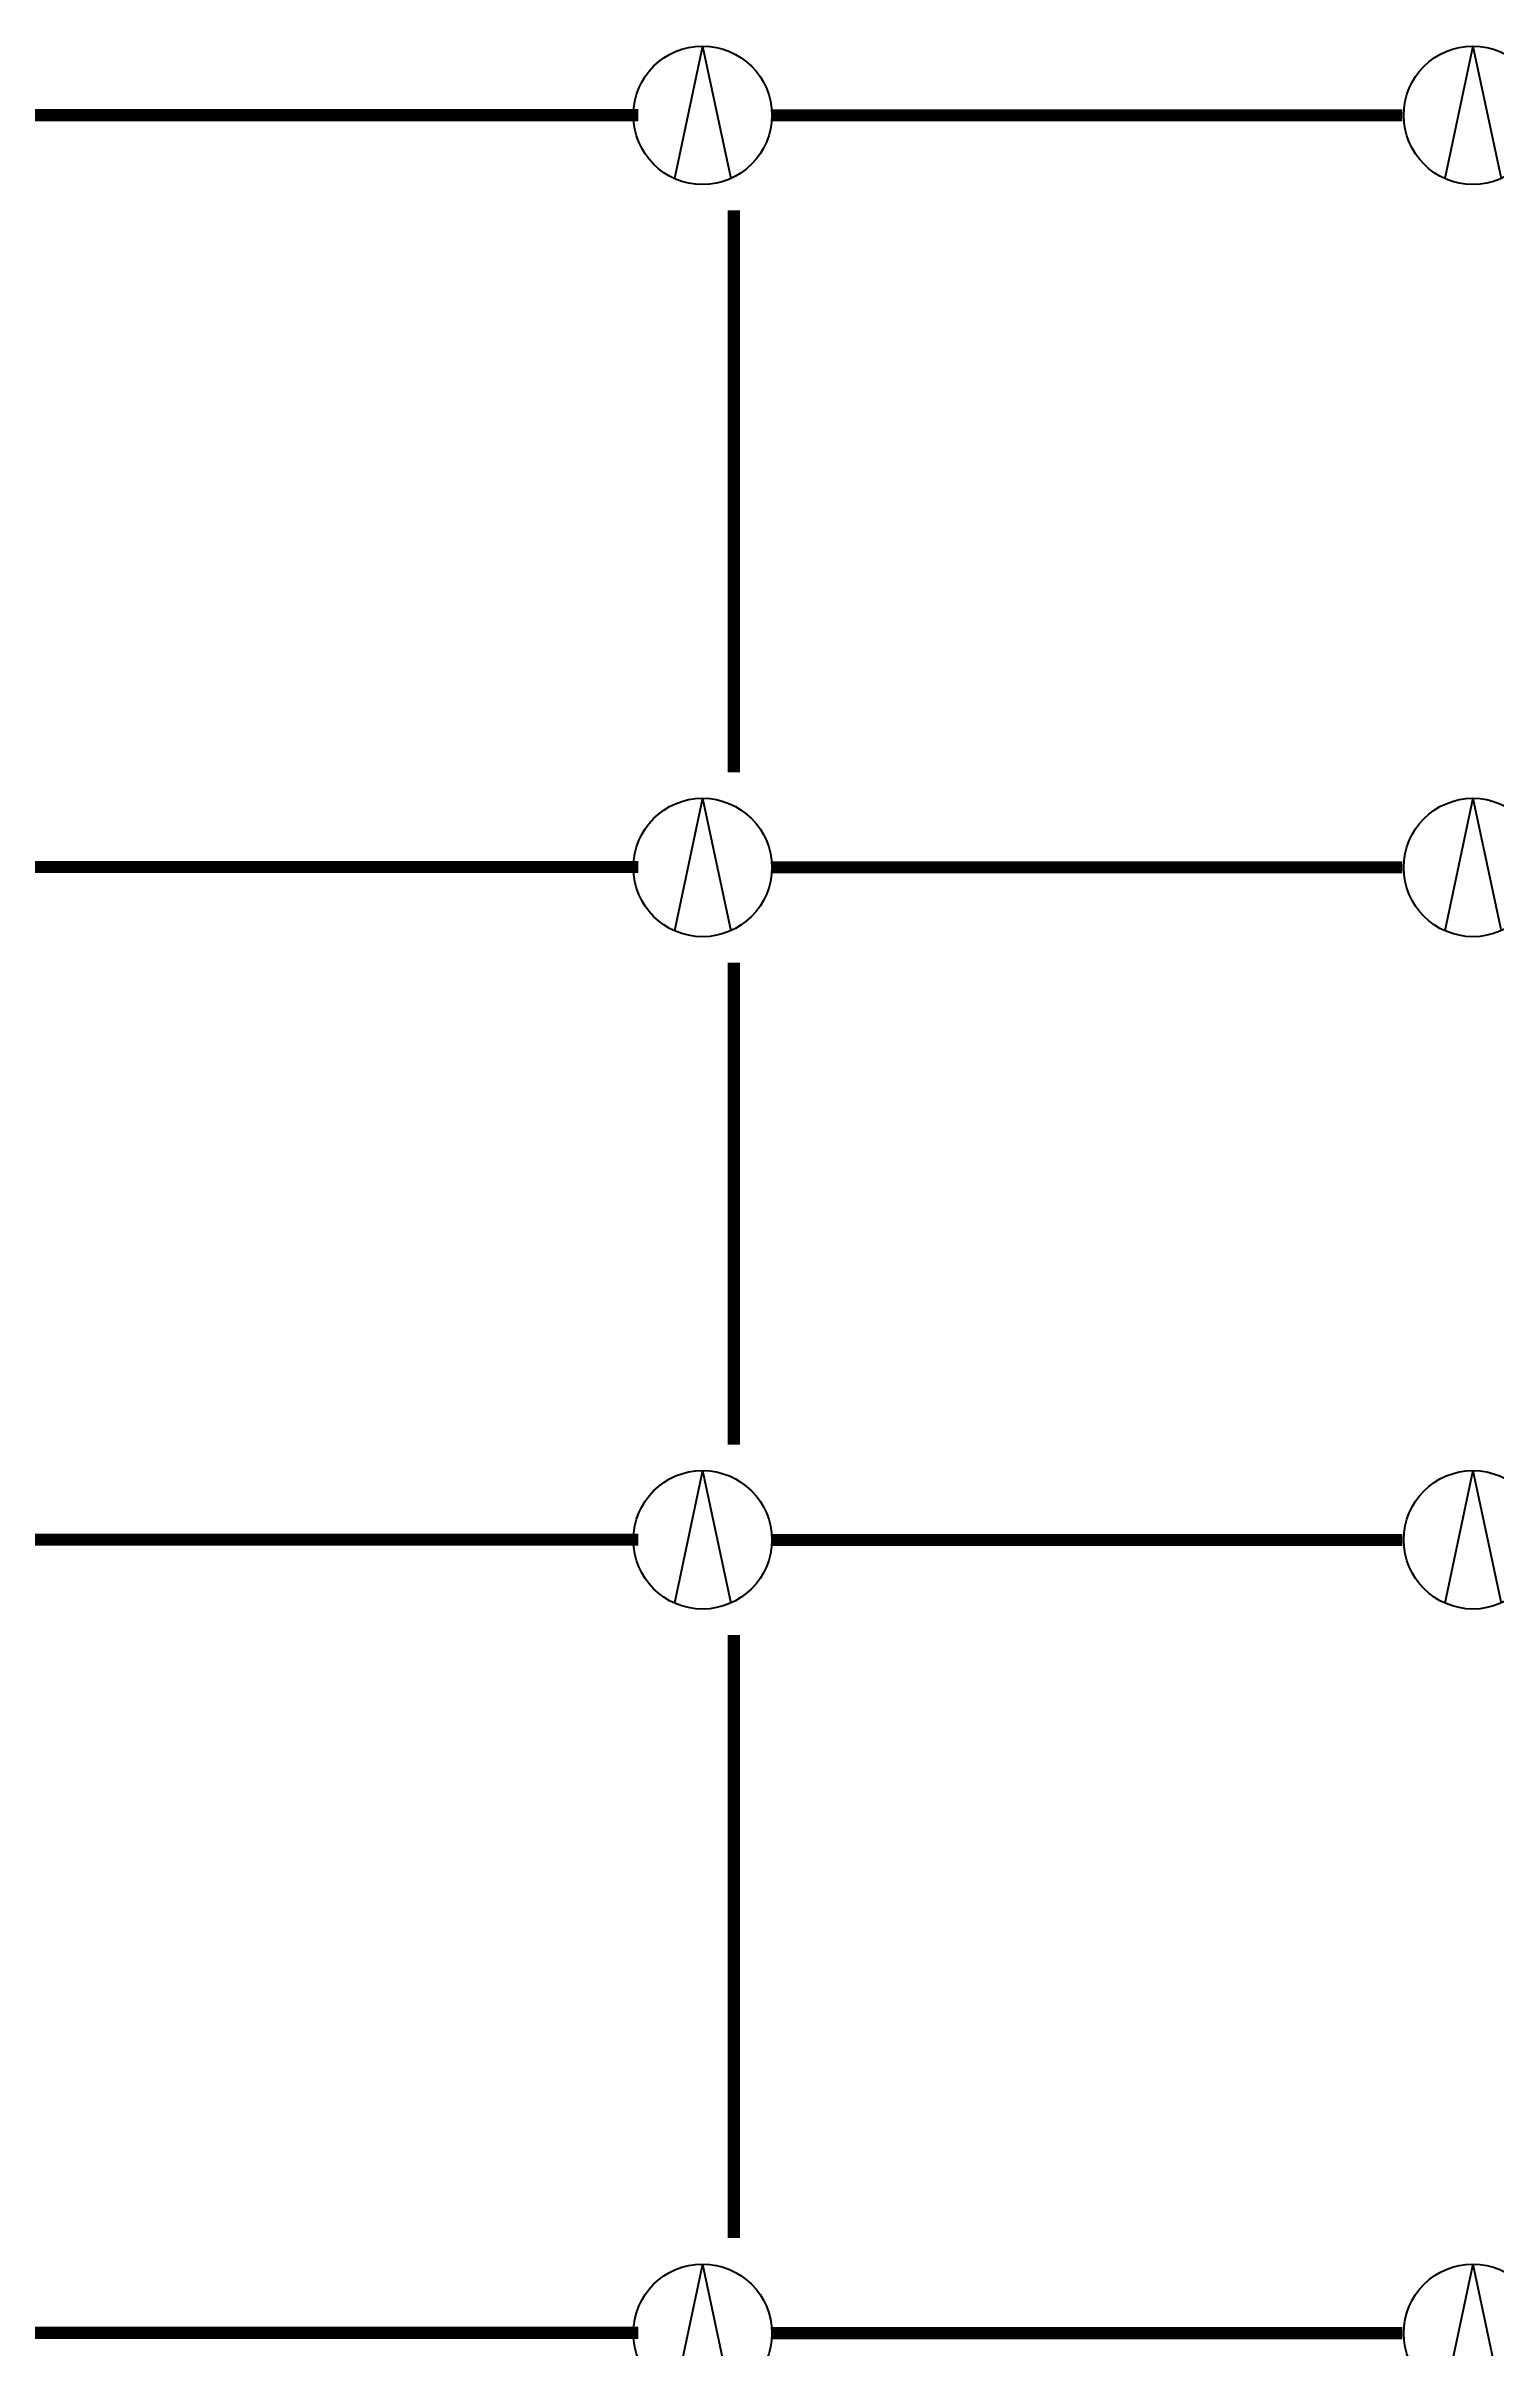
# Model space of a CAD drawing. Extents: x 12152 to 491505, y 111028 to 412681.
# Drawn here: x 80320 to 86589, y 199401 to 209364 of the extents above; entities that cross this region are included whole.
import ezdxf

# ---------------------------------------------------------------- set-up
doc = ezdxf.new("R2010")
doc.units = 0
doc.header["$LTSCALE"] = 1000
doc.header["$MEASUREMENT"] = 0
doc.layers.add('EQUIP-照明', color=3, linetype='Continuous')
doc.layers.add('WIRE-照明', color=1, linetype='Continuous')
doc.styles.add('_TCH_LABEL', font='COMPLEX', dxfattribs={"bigfont": 'GBCBIG'})

# ---------------------------------------------------------------- blocks, each defined once
blk = doc.blocks.new('$equip$00001177')
for q in [(-0.203, -0.457), (0.203, -0.457)]:
    blk.add_line((0, 0.5), q)
blk.add_circle((0, 0), 0.5)
at = {"style": '_TCH_LABEL', "flags": 9}
blk.add_attdef('A', (0, 0), '', height=0.00002, dxfattribs=at)

msp = doc.modelspace()

# ---------------------------------------------------------------- linework, layer by layer
at = {"layer": 'WIRE-照明', "linetype": 'Continuous', "const_width": 52.5}
for points in [[(79608.7, 209064.8), (82885.5, 209064.8)], [(83464.4, 209063.5), (86196.3, 209063.5)], [(83299.9, 206218.1), (83299.9, 208651.7)], [(79608.7, 205807.4), (82885.5, 205807.4)], [(83464.4, 205806.1), (86196.3, 205806.1)], [(83299.9, 203305.6), (83299.9, 205393.1)], [(79608.7, 202893.7), (82885.5, 202893.7)], [(83464.4, 202892.4), (86196.3, 202892.4)], [(83299.9, 199868.3), (83299.9, 202480.6)], [(79608.7, 199457.6), (82885.5, 199457.6)], [(83464.4, 199456.3), (86196.3, 199456.3)]]:
    msp.add_lwpolyline(points, dxfattribs=at)

# ---------------------------------------------------------------- block references
at = {"layer": 'EQUIP-照明'}
ref = msp.add_blockref('$equip$00001177', (83164.4, 209064.2), dxfattribs=dict(at, xscale=600, yscale=600, zscale=600))
ref.add_attrib('A', '深照型灯', (83164.4, 209064.2), dxfattribs={"layer": '0', "height": 0.012, "style": '_TCH_LABEL', "flags": 8})
ref = msp.add_blockref('$equip$00001177', (86501.9, 209064.2), dxfattribs=dict(at, xscale=600, yscale=600, zscale=600))
ref.add_attrib('A', '深照型灯', (86501.9, 209064.2), dxfattribs={"layer": '0', "height": 0.012, "style": '_TCH_LABEL', "flags": 8})
ref = msp.add_blockref('$equip$00001177', (83164.4, 205805.6), dxfattribs=dict(at, xscale=600, yscale=600, zscale=600))
ref.add_attrib('A', '深照型灯', (83164.4, 205805.6), dxfattribs={"layer": '0', "height": 0.012, "style": '_TCH_LABEL', "flags": 8})
ref = msp.add_blockref('$equip$00001177', (86501.9, 205805.6), dxfattribs=dict(at, xscale=600, yscale=600, zscale=600))
ref.add_attrib('A', '深照型灯', (86501.9, 205805.6), dxfattribs={"layer": '0', "height": 0.012, "style": '_TCH_LABEL', "flags": 8})
ref = msp.add_blockref('$equip$00001177', (83164.4, 202893.1), dxfattribs=dict(at, xscale=600, yscale=600, zscale=600))
ref.add_attrib('A', '深照型灯', (83164.4, 202893.1), dxfattribs={"layer": '0', "height": 0.012, "style": '_TCH_LABEL', "flags": 8})
ref = msp.add_blockref('$equip$00001177', (86501.9, 202893.1), dxfattribs=dict(at, xscale=600, yscale=600, zscale=600))
ref.add_attrib('A', '深照型灯', (86501.9, 202893.1), dxfattribs={"layer": '0', "height": 0.012, "style": '_TCH_LABEL', "flags": 8})
ref = msp.add_blockref('$equip$00001177', (83164.4, 199455.8), dxfattribs=dict(at, xscale=600, yscale=600, zscale=600))
ref.add_attrib('A', '深照型灯', (83164.4, 199455.8), dxfattribs={"layer": '0', "height": 0.012, "style": '_TCH_LABEL', "flags": 8})
ref = msp.add_blockref('$equip$00001177', (86501.9, 199455.8), dxfattribs=dict(at, xscale=600, yscale=600, zscale=600))
ref.add_attrib('A', '深照型灯', (86501.9, 199455.8), dxfattribs={"layer": '0', "height": 0.012, "style": '_TCH_LABEL', "flags": 8})

doc.saveas('drawing.dxf')
